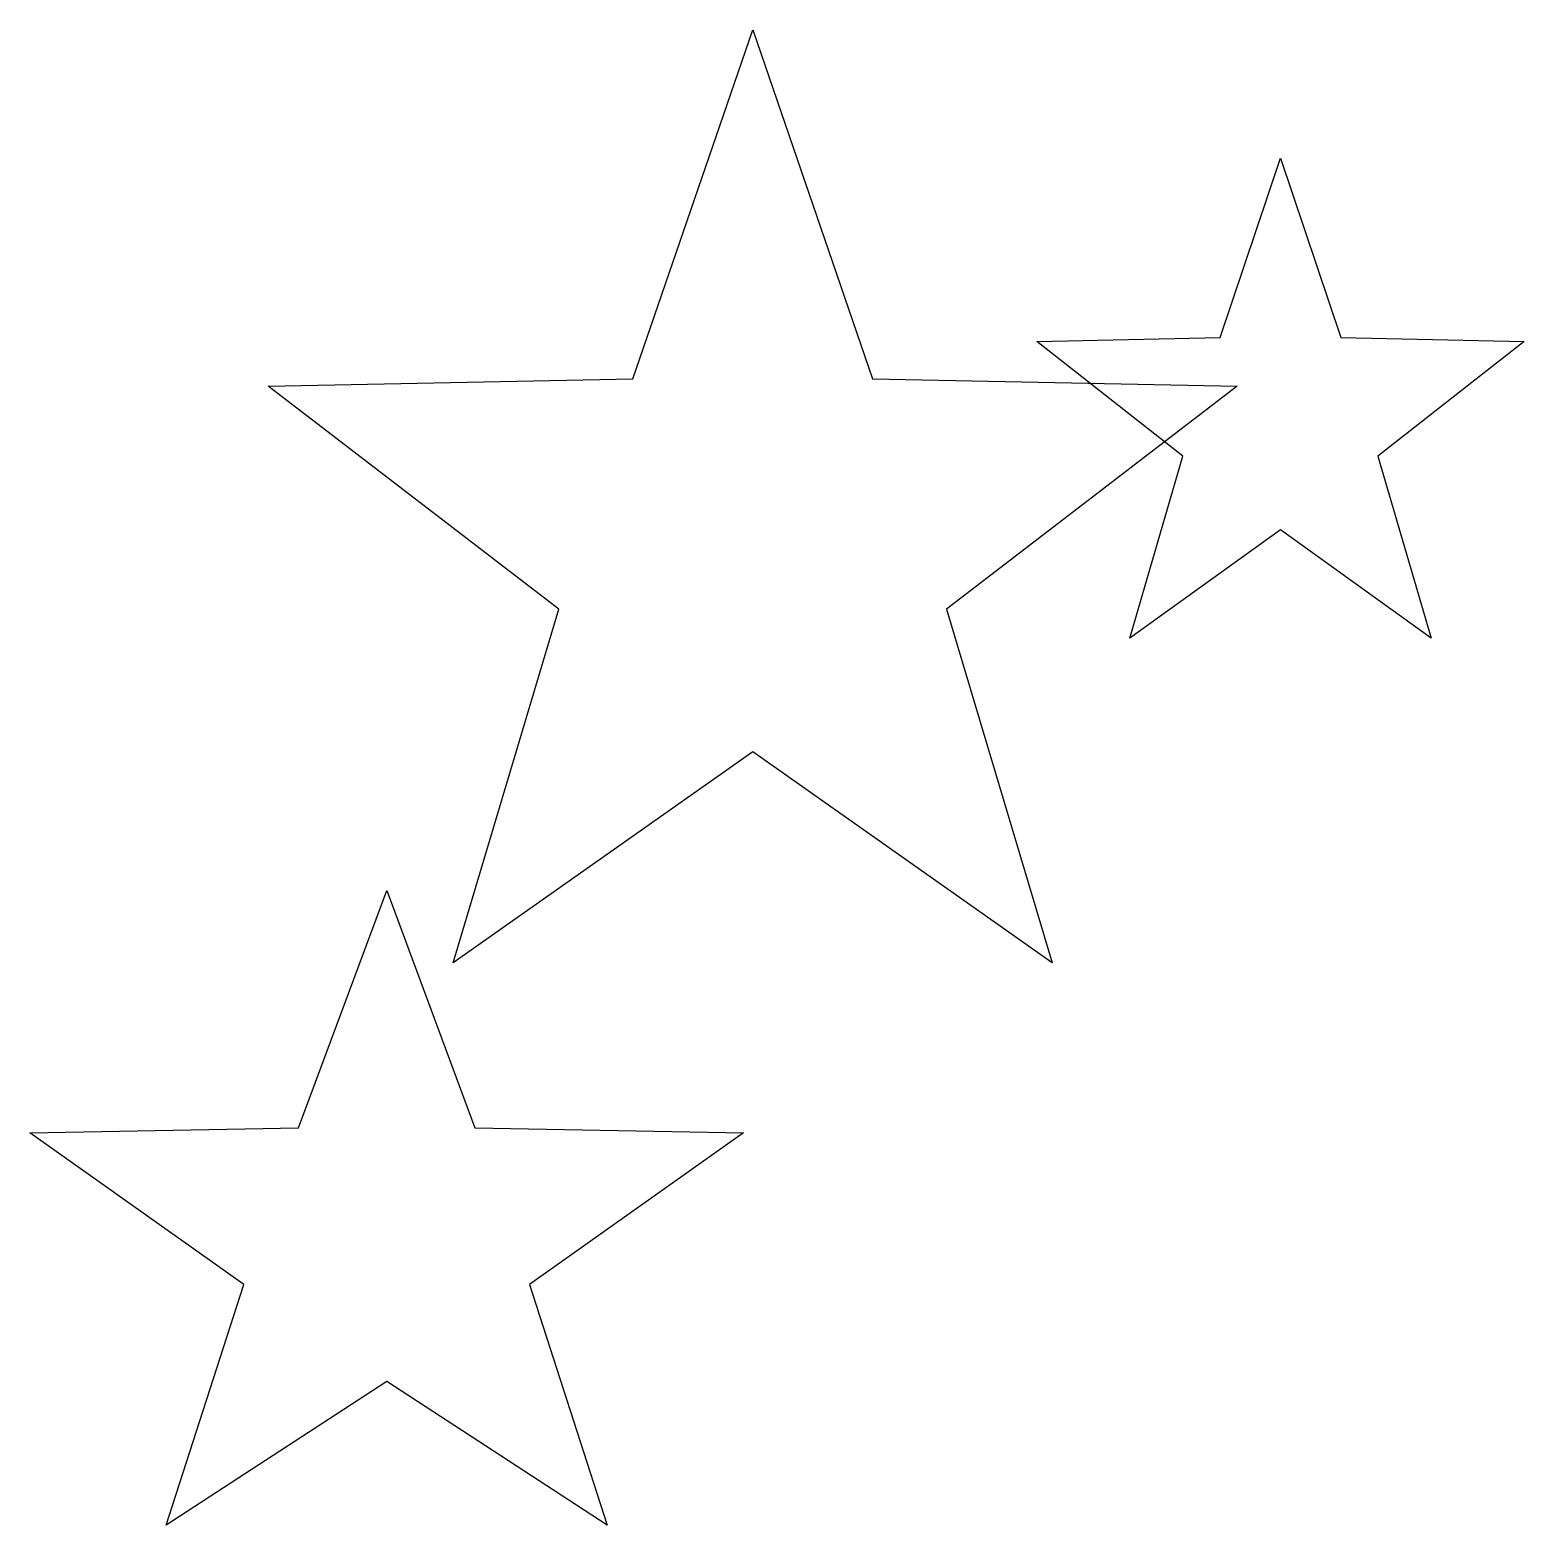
# Model space of a CAD drawing. Header units: millimetres. Extents: x 50 to 295, y 48 to 293.
import ezdxf

# ---------------------------------------------------------------- set-up
doc = ezdxf.new("R2010")
doc.units = ezdxf.units.MM
for name, color, linetype in [('Layer_0', 7, 'CONTINUOUS'), ('Layer_1', 5, 'CONTINUOUS'), ('Layer_2', 1, 'CONTINUOUS')]:
    doc.layers.add(name, color=color, linetype=linetype)

msp = doc.modelspace()

# ---------------------------------------------------------------- linework, layer by layer
at = {"layer": 'Layer_0', "color": 7}
msp.add_lwpolyline([(168.5, 293), (188.13202, 235.84477), (247.91322, 234.61194), (200.26529, 198.05522), (217.58006, 140.13806), (168.5, 174.7), (119.41992, 140.13806), (136.73471, 198.05522), (89.086784, 234.61194), (148.86798, 235.84479)], close=True, dxfattribs=at)
at = {"layer": 'Layer_1', "color": 5}
msp.add_lwpolyline([(108.5, 152), (122.95952, 113.10739), (166.98997, 112.26848), (131.896, 87.392609), (144.64879, 47.981518), (108.5, 71.5), (72.351196, 47.981525), (85.104012, 87.392609), (50.010025, 112.26849), (94.040489, 113.1074)], close=True, dxfattribs=at)
at = {"layer": 'Layer_2', "color": 1}
msp.add_lwpolyline([(255, 272), (264.87479, 242.57689), (294.94437, 241.94223), (270.97775, 223.12311), (279.68698, 193.30775), (255, 211.10001), (230.31302, 193.30777), (239.02225, 223.12311), (215.05563, 241.94225), (245.12521, 242.5769)], close=True, dxfattribs=at)

doc.saveas('drawing.dxf')
